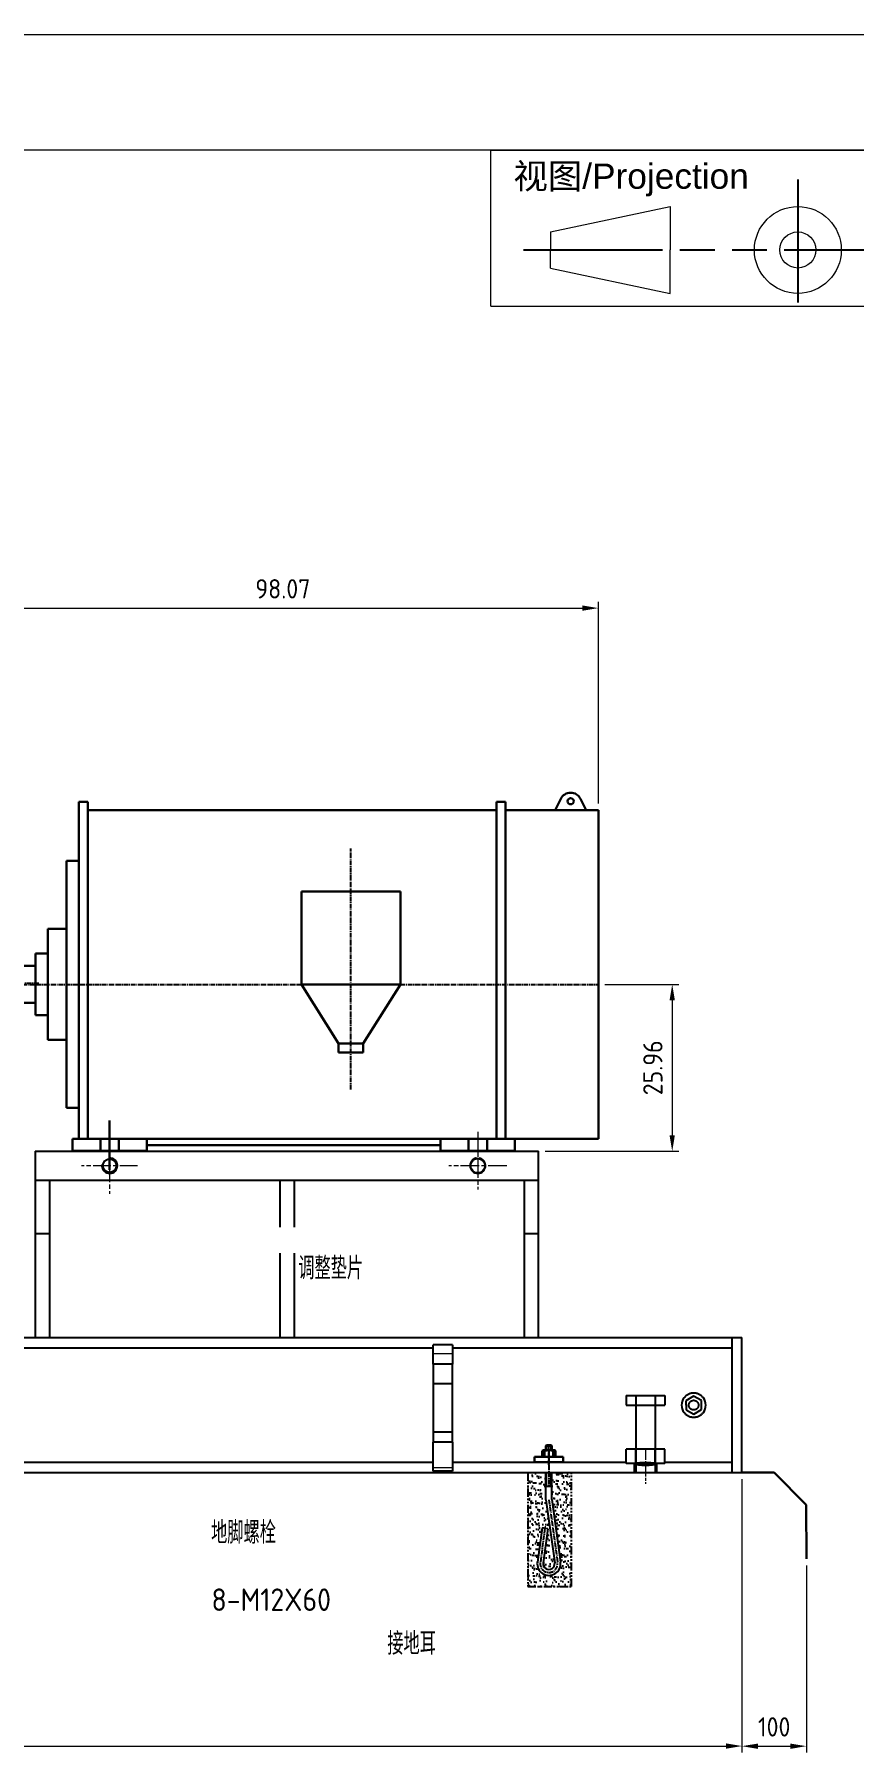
# Model space of a CAD drawing. Header units: millimetres. Extents: x 1235 to 3468, y -658 to 307.
# Drawn here: x 2965.1 to 3092.5, y -390.8 to -123.5 of the extents above; entities that cross this region are included whole.
import ezdxf

# ---------------------------------------------------------------- set-up
doc = ezdxf.new("R2010")
doc.units = ezdxf.units.MM
for name, pattern in [('AM_ISO09W050', [22.5, 12, -1.5, 3, -1.5, 3, -1.5]), ('CENTRE', [1.125, 0.75, -0.125, 0.125, -0.125]), ('CHAIN', [0.3543, 0.2362, -0.0295, 0.0591, -0.0295]), ('DASHED', [0.75, 0.5, -0.25]), ('K', [2.5, 1.25, -0.25, 0.25, -0.25, 0.25, -0.25]), ('SOLID_THICK', [0]), ('SOLID_THIN', [0])]:
    doc.linetypes.add(name, pattern=pattern)
doc.layers.get('0').update_dxf_attribs({"color": 255, "lineweight": 30})
doc.layers.get('Defpoints').update_dxf_attribs({"color": 255})
for name, color, linetype in [('02', 1, 'Continuous'), ('07', 6, 'K'), ('11', 3, 'Continuous')]:
    doc.layers.add(name, color=color, linetype=linetype)
for name, color, linetype, lineweight in [('AM_0', 7, 'Continuous', 30), ('AM_5', 90, 'Continuous', 20), ('AM_7', 4, 'AM_ISO09W050', 25), ('AM_BOR', 7, 'Continuous', 50), ('Visible Narrow (ISO)-1', 7, 'Continuous', 25), ('中心标记 (ISO)', 7, 'Continuous', 18), ('中心线 (ISO)', 7, 'Continuous', 18), ('可见 (ISO)', 7, 'Continuous', 25), ('隐藏 (ISO)', 7, 'DASHED', 25), ('隐藏窄的 (ISO)', 7, 'DASHED', 18)]:
    doc.layers.add(name, color=color, linetype=linetype, lineweight=lineweight)
doc.styles.get("Standard").update_dxf_attribs({"font": 'ISOCP.SHX', "bigfont": 'gbcbig.shx'})
doc.styles.add('Sulzer', font='arial.ttf', dxfattribs={"height": 4})
doc.dimstyles.new('AM_ISO$0', dxfattribs={"dimtxt": 3, "dimasz": 2.5, "dimexe": 1, "dimexo": 1, "dimgap": 1.5, "dimtad": 1, "dimdsep": 46, "dimtxsty": 'Standard', "dimcen": 0, "dimclrd": 256, "dimclre": 256, "dimclrt": 2, "dimadec": 0, "dimazin": 2, "dimtp": 0.1, "dimtm": 0.1, "dimtfac": 0.71, "dimtmove": 0, "dimatfit": 3, "dimfxl": 1, "dimlwd": -1, "dimlwe": -1, "dimarcsym": 1})

# ---------------------------------------------------------------- blocks, each defined once
blk = doc.blocks.new('sulzer_ga')
blk.add_line((410, 287), (10, 287))
at = {"layer": 'AM_BOR', "color": 1, "lineweight": 15}
blk.add_line((0, 297), (420, 297), dxfattribs=at)
blk = doc.blocks.new('sulzer_GA_title_图面信息')
at = {"color": 1}
for p, q in [((-145, -13.5), (-145, 0)), ((-110, -13.5), (-110, 0))]:
    blk.add_line(p, q, dxfattribs=at)
at = {"layer": 'AM_5'}
for p, q in [((-145, 0), (0, 0)), ((0, 0), (0, -13.5)), ((-110, -13.5), (-110, 0)), ((-75, -13.5), (-75, 0)), ((-55, -13.5), (-55, 0)), ((-35, -13.5), (-35, 0)), ((-139.84, -7.07), (-129.51, -4.88)), ((-129.51, -4.88), (-129.51, -8.63)), ((-35, -4.5), (0, -4.5)), ((-139.84, -7.07), (-139.84, -8.63)), ((-139.84, -10.19), (-139.84, -8.63)), ((-129.51, -12.38), (-129.51, -8.63)), ((-139.84, -10.19), (-129.51, -12.38)), ((-55, -9), (-35, -9)), ((-145, -13.5), (0, -13.5))]:
    blk.add_line(p, q, dxfattribs=at)
for radius in [3.75, 1.56]:
    blk.add_circle((-118.48, -8.63), radius, dxfattribs=at)
at = {"layer": 'AM_7'}
for p, q in [((-118.48, -2.53), (-118.48, -13.18)), ((-142.16, -8.63), (-111.59, -8.63))]:
    blk.add_line(p, q, dxfattribs=at)
at = {"layer": 'AM_BOR', "color": 1, "lineweight": 15, "style": 'Sulzer'}
for s, height, p in [('视图/Projection ', 2.1792, (-143.04, -3.34)), ('无特殊说明尺寸为：毫米 ', 2.1792, (-109.48, -3.34)), ('页码', 2.179, (-48.52, -3.34)), ('该外形图号/GA dwg No.', 2.1792, (-33.75, -3.25)), ('无比例尺', 2.615, (-71.85, -5.59)), ('UNLESS SPECIFIED ', 2.1792, (-109.48, -7.3)), ('Page No.', 2.179, (-50.23, -7.66)), ('DIMENSIONS: MM', 2.1792, (-109.48, -10.85)), (' NO SCALE', 2.179, (-73.15, -10.86))]:
    blk.add_text(s, height=height, dxfattribs=at).set_placement(p)
at = {"layer": 'AM_BOR', "color": 2, "lineweight": 15, "style": 'Sulzer'}
for tag, p in [('外形图图号', (-32.6, -11.07)), ('页码', (-48.9, -12.59))]:
    blk.add_attdef(tag, p, '', height=2.61, dxfattribs=at)
blk = doc.blocks.new('*D185')
at = {"layer": 'AM_5', "transparency": 16777216}
for p, q in [((2775.1, -348.2), (2775.1, -390.73)), ((3075.1, -348.2), (3075.1, -390.73)), ((2777.6, -389.73), (3072.6, -389.73))]:
    blk.add_line(p, q, dxfattribs=at)
for points in [[(2777.6, -389.31), (2777.6, -390.15), (2775.1, -389.73)], [(3072.6, -389.31), (3072.6, -390.15), (3075.1, -389.73)]]:
    blk.add_solid(points, dxfattribs=at)
at = {"layer": 'Defpoints', "color": 0, "transparency": 16777216}
for p in [(2775.1, -347.2), (3075.1, -347.2), (3075.1, -389.73)]:
    blk.add_point(p, dxfattribs=at)
at = {"layer": 'AM_5', "color": 2, "transparency": 16777216, "insert": (2923.06, -386.73), "char_height": 3, "attachment_point": 5}
blk.add_mtext('300', dxfattribs=at)
blk = doc.blocks.new('*D191')
at = {"layer": 'AM_5', "transparency": 16777216}
for p, q in [((2954.73, -260.77), (2954.73, -211.74)), ((2957.23, -212.74), (3050.3, -212.74)), ((3052.8, -243.15), (3052.8, -211.74))]:
    blk.add_line(p, q, dxfattribs=at)
for points in [[(2957.23, -212.33), (2957.23, -213.16), (2954.73, -212.74)], [(3050.3, -212.33), (3050.3, -213.16), (3052.8, -212.74)]]:
    blk.add_solid(points, dxfattribs=at)
at = {"layer": 'Defpoints', "color": 0, "transparency": 16777216}
for p in [(3052.8, -212.74), (3052.8, -244.15), (2954.73, -261.77)]:
    blk.add_point(p, dxfattribs=at)
at = {"layer": 'AM_5', "color": 2, "transparency": 16777216, "insert": (3003.76, -209.74), "char_height": 3, "attachment_point": 5}
blk.add_mtext('98.07', dxfattribs=at)
blk = doc.blocks.new('*D194')
at = {"layer": 'AM_5', "transparency": 16777216}
for p, q in [((3053.8, -271.26), (3065.27, -271.26)), ((3064.27, -273.76), (3064.27, -294.72)), ((3044.5, -297.22), (3065.27, -297.22))]:
    blk.add_line(p, q, dxfattribs=at)
for points in [[(3063.85, -273.76), (3064.68, -273.76), (3064.27, -271.26)], [(3063.85, -294.72), (3064.68, -294.72), (3064.27, -297.22)]]:
    blk.add_solid(points, dxfattribs=at)
at = {"layer": 'Defpoints', "color": 0, "transparency": 16777216}
for p in [(3052.8, -271.26), (3043.5, -297.22), (3064.27, -297.22)]:
    blk.add_point(p, dxfattribs=at)
at = {"layer": 'AM_5', "color": 2, "transparency": 16777216, "insert": (3061.26, -284.24), "char_height": 3, "attachment_point": 5, "rotation": 90}
blk.add_mtext('25.96', dxfattribs=at)
blk = doc.blocks.new('*D202')
at = {"layer": 'AM_5', "transparency": 16777216}
for p, q in [((3075.1, -348.2), (3075.1, -390.75)), ((3085.11, -361.63), (3085.11, -390.75)), ((3077.6, -389.75), (3082.61, -389.75))]:
    blk.add_line(p, q, dxfattribs=at)
for points in [[(3077.6, -389.34), (3077.6, -390.17), (3075.1, -389.75)], [(3082.61, -389.34), (3082.61, -390.17), (3085.11, -389.75)]]:
    blk.add_solid(points, dxfattribs=at)
at = {"layer": 'Defpoints', "color": 0, "transparency": 16777216}
for p in [(3075.1, -347.2), (3085.11, -360.63), (3085.11, -389.75)]:
    blk.add_point(p, dxfattribs=at)
at = {"layer": 'AM_5', "color": 2, "transparency": 16777216, "insert": (3080.11, -386.75), "char_height": 3, "attachment_point": 5}
blk.add_mtext('100', dxfattribs=at)

msp = doc.modelspace()

# ---------------------------------------------------------------- hatches: boundary and pattern name
at = {"layer": '11', "linetype": 'SOLID_THIN'}
h = msp.add_hatch(dxfattribs=at)
h.set_pattern_fill('AR-SAND', color=172, scale=0.6, angle=135.00072, style=0)
h.set_pattern_definition([(97.50144, (2991.8176, -488.113), (0.844188, 0.7907775), [0, -0.912, 0, -1.02, 0, -0.975]), (127.5014, (2991.8176, -488.113), (0.446434, 1.948199), [0, -0.492, 0, -0.822, 0, -0.315]), (167.50144, (2992.5556, -488.1129), (-1.318851, 1.323586), [0, -0.3, 0, -1.08, 0, -1.41]), (177.5014, (2992.5556, -488.113), (-0.903067, 1.647735), [0, -0.15, 0, -0.708, 0, -0.81])])
h.paths.add_polyline_path([(3046, -361.249, -1.1469092), (3044.208, -361.249), (3044.939, -355.928), (3044.043, -355.805), (3043.311, -361.126, 1.1469092), (3046.897, -361.126), (3045.556, -351.378), (3045.556, -347.221), (3048.607, -347.221), (3048.608, -364.919), (3041.822, -364.919), (3041.821, -347.221), (3044.651, -347.221), (3044.651, -351.44)])

# ---------------------------------------------------------------- linework, layer by layer
for p, q in [((3042.885, -344.744), (3047.322, -344.744)), ((3042.885, -344.744), (3042.885, -345.577)), ((3044.058, -343.81), (3044.058, -344.744)), ((3044.233, -343.717), (3045.966, -343.717)), ((3044.429, -343.81), (3044.429, -344.744)), ((3044.651, -343.039), (3044.747, -342.944)), ((3044.651, -343.039), (3045.556, -343.039)), ((3044.651, -343.717), (3044.651, -343.039)), ((3044.747, -342.944), (3045.461, -342.944)), ((3045.556, -343.039), (3045.461, -342.944)), ((3045.556, -343.717), (3045.556, -343.039)), ((3045.778, -343.81), (3045.778, -344.744)), ((3046.15, -343.81), (3046.15, -344.744)), ((3047.322, -344.744), (3047.322, -345.134))]:
    msp.add_line(p, q)
for centre, radius, start, end in [((3044.243, -343.948), 0.231, 36.65071, 143.35217), ((3045.104, -346.208), 2.491, 74.29101, 105.71187), ((3045.964, -343.948), 0.232, 36.75204, 143.25084)]:
    msp.add_arc(centre, radius, start, end)
at = {"layer": '02'}
for p, q in [((3044.752, -343.717), (3044.752, -342.944)), ((3045.455, -343.717), (3045.455, -342.944)), ((3044.651, -351.44), (3044.651, -347.221)), ((3044.753, -349.284), (3044.753, -347.221)), ((3045.455, -349.284), (3045.455, -347.221)), ((3045.556, -351.378), (3045.556, -347.221)), ((3044.651, -349.284), (3045.556, -349.284)), ((3044.651, -351.44), (3046, -361.249)), ((3045.556, -351.378), (3046.897, -361.126)), ((3044.043, -355.805), (3043.311, -361.126)), ((3044.939, -355.928), (3044.043, -355.805)), ((3044.939, -355.928), (3044.208, -361.249))]:
    msp.add_line(p, q, dxfattribs=at)
for radius in [1.81, 0.905]:
    msp.add_arc((3045.104, -361.372), radius, 172.17234, 7.83054, dxfattribs=at)
at = {"layer": '07'}
msp.add_lwpolyline([(3048.607, -347.221), (3041.821, -347.221), (3041.822, -364.919), (3048.608, -364.919)], close=True, dxfattribs=at)
at = {"layer": '11', "color": 172, "linetype": 'CENTRE'}
for p, q in [((3014.341, -287.603), (3014.341, -250.107)), ((2965.82, -271.121), (2916.432, -271.121)), ((2962.125, -271.258), (3006.649, -271.258)), ((3022.032, -271.258), (3052.798, -271.258)), ((3045.104, -345.998), (3045.104, -343.061)), ((3045.104, -343.791), (3045.104, -349.266)), ((3045.104, -351.409), (3046.449, -361.187)), ((3044.491, -355.867), (3043.76, -361.187))]:
    msp.add_line(p, q, dxfattribs=at)
msp.add_arc((3045.104, -361.372), 1.357, 172.17234, 7.83054, dxfattribs=at)
at = {"layer": 'AM_0', "color": 7, "linetype": 'SOLID_THICK'}
for p, q in [((2972.037, -295.294), (2972.037, -242.896)), ((2972.037, -242.896), (2973.479, -242.896)), ((2973.479, -295.294), (2973.479, -242.896)), ((3036.935, -242.896), (3038.377, -242.896)), ((3036.935, -295.294), (3036.935, -242.896)), ((3038.377, -295.294), (3038.377, -242.896)), ((3046.941, -242.4), (3046.068, -244.146)), ((3050.875, -244.146), (3050.002, -242.4)), ((2973.479, -244.146), (3036.935, -244.146)), ((3038.377, -244.146), (3052.798, -244.146)), ((3052.798, -295.294), (3052.798, -244.146)), ((2970.114, -271.258), (2970.114, -252.03)), ((2970.114, -252.03), (2972.037, -252.03)), ((3006.649, -256.837), (3022.032, -256.837)), ((3006.649, -271.258), (3006.649, -256.837)), ((3022.032, -256.837), (3022.032, -271.258)), ((2967.23, -262.605), (2970.114, -262.605)), ((2967.23, -271.258), (2967.23, -262.605)), ((2965.307, -271.258), (2965.307, -266.451)), ((2965.307, -266.451), (2967.23, -266.451)), ((2962.125, -268.374), (2965.307, -268.374)), ((2965.307, -271.258), (2965.307, -276.066)), ((2967.23, -271.258), (2967.23, -279.911)), ((2970.114, -271.258), (2970.114, -290.487)), ((3022.032, -271.258), (3006.649, -271.258)), ((3022.032, -271.258), (3006.649, -271.258)), ((3006.649, -271.258), (3012.418, -280.465)), ((3016.263, -280.465), (3022.032, -271.258)), ((2962.125, -274.143), (2965.307, -274.143)), ((2965.307, -276.066), (2967.23, -276.066)), ((2967.23, -279.911), (2970.114, -279.911)), ((3012.418, -281.834), (3012.418, -280.465)), ((3012.418, -280.465), (3016.263, -280.465)), ((3016.263, -280.465), (3016.263, -281.834)), ((3016.263, -281.834), (3012.418, -281.834)), ((2970.114, -290.487), (2972.037, -290.487)), ((2976.844, -300.102), (2976.844, -292.41)), ((3052.798, -295.294), (2971.076, -295.294)), ((2971.076, -295.294), (2971.076, -297.217)), ((2975.402, -295.352), (2975.402, -297.217)), ((2978.287, -297.217), (2978.287, -295.294)), ((2982.613, -297.217), (2982.613, -295.294)), ((3028.282, -296.256), (2982.613, -296.256)), ((3028.282, -297.217), (3028.282, -295.294)), ((3032.608, -295.352), (3032.608, -297.217)), ((3035.492, -297.217), (3035.492, -295.294)), ((3039.819, -297.217), (3039.819, -295.294)), ((2982.613, -297.217), (2971.076, -297.217)), ((3039.819, -297.217), (3028.282, -297.217)), ((3039.819, -297.217), (3028.282, -297.217))]:
    msp.add_line(p, q, dxfattribs=at)
at = {"layer": 'AM_0'}
for p, q in [((3042.885, -345.577), (3047.322, -345.577)), ((3047.322, -345.577), (3047.322, -345.134)), ((3075.104, -347.204), (3080.104, -347.201)), ((3080.104, -347.201), (3085.107, -352.198)), ((3085.107, -352.198), (3085.112, -360.626))]:
    msp.add_line(p, q, dxfattribs=at)
at = {"layer": 'AM_0', "color": 7, "linetype": 'SOLID_THICK'}
msp.add_circle((3048.472, -242.773), 0.481, dxfattribs=at)
msp.add_arc((3048.472, -243.165), 1.711, 26.56505, 153.43495, dxfattribs=at)
at = {"layer": 'AM_5'}
for p, q in [((2971.076, -297.067), (2982.613, -297.067)), ((2971.076, -297.117), (2982.613, -297.117)), ((2971.076, -297.167), (2982.613, -297.167)), ((2971.076, -297.217), (2982.613, -297.217)), ((3028.282, -297.067), (3039.819, -297.067)), ((3028.282, -297.117), (3039.819, -297.117)), ((3028.282, -297.167), (3039.819, -297.167)), ((3028.282, -297.217), (3039.819, -297.217))]:
    msp.add_line(p, q, dxfattribs=at)
at = {"layer": 'Visible Narrow (ISO)-1'}
for p, q in [((3027.104, -327.83), (2794.604, -327.83)), ((3073.604, -327.83), (3030.104, -327.83)), ((3057.104, -327.83), (3030.104, -327.83)), ((3030.104, -330.331), (3027.104, -330.331)), ((3030.104, -342.481), (3027.104, -342.481)), ((2883.105, -345.577), (2988.105, -345.577)), ((2988.105, -345.577), (3027.104, -345.577)), ((3030.104, -345.577), (3057.104, -345.577)), ((3030.104, -345.577), (3057.103, -345.577)), ((3063.105, -345.577), (3073.604, -345.577))]:
    msp.add_line(p, q, dxfattribs=at)
for centre in [(2976.844, -299.467), (3034.05, -299.467)]:
    msp.add_arc(centre, 1.2, 170, 80, dxfattribs=at)
at = {"layer": '中心标记 (ISO)', "linetype": 'CHAIN', "ltscale": 11.718087}
for p, q in [((2976.844, -295.117), (2976.844, -303.817)), ((2981.194, -299.467), (2972.494, -299.467))]:
    msp.add_line(p, q, dxfattribs=at)
at = {"layer": '中心标记 (ISO)', "linetype": 'CHAIN', "ltscale": 12.136665}
for p, q in [((3034.05, -294.176), (3034.05, -303.187)), ((3038.556, -299.467), (3029.545, -299.467))]:
    msp.add_line(p, q, dxfattribs=at)
at = {"layer": '中心线 (ISO)', "linetype": 'CHAIN', "ltscale": 7.374465}
msp.add_line((3060.104, -343.46), (3060.104, -348.935), dxfattribs=at)
at = {"layer": '可见 (ISO)'}
for p, q in [((2965.294, -297.217), (2965.294, -309.985)), ((2965.294, -297.217), (3043.5, -297.217)), ((3043.5, -309.985), (3043.5, -297.217)), ((2965.294, -301.717), (3043.5, -301.717)), ((2967.544, -309.985), (2967.544, -301.717)), ((3003.307, -301.717), (3003.307, -309.034)), ((3005.557, -309.034), (3005.557, -301.717)), ((3041.25, -301.717), (3041.25, -309.985)), ((2965.294, -309.985), (2967.544, -309.985)), ((2965.294, -309.985), (2965.294, -326.204)), ((2967.544, -326.204), (2967.544, -309.985)), ((3041.25, -309.985), (3043.5, -309.985)), ((3041.25, -309.985), (3041.25, -326.204)), ((3043.5, -326.204), (3043.5, -309.985)), ((3003.307, -313.056), (3003.307, -326.204)), ((3005.557, -326.204), (3005.557, -313.056)), ((2775.104, -326.204), (3075.104, -326.204)), ((3030.104, -327.331), (3027.104, -327.331)), ((3027.104, -330.331), (3027.104, -327.331)), ((3030.104, -327.331), (3030.104, -330.331)), ((3073.604, -326.535), (3073.604, -326.204)), ((3073.604, -326.204), (3075.104, -326.204)), ((3073.604, -347.204), (3073.604, -326.204)), ((3075.104, -347.204), (3075.104, -326.204)), ((3027.104, -330.331), (3027.104, -342.481)), ((3030.104, -342.481), (3030.104, -330.331)), ((3057.103, -335.204), (3057.103, -336.704)), ((3057.103, -335.204), (3058.603, -335.204)), ((3057.103, -336.704), (3058.603, -336.704)), ((3058.603, -335.204), (3058.603, -336.704)), ((3058.603, -335.204), (3061.604, -335.204)), ((3058.603, -336.704), (3061.604, -336.704)), ((3058.604, -336.704), (3058.604, -343.529)), ((3061.604, -335.204), (3061.604, -336.704)), ((3061.604, -335.204), (3063.104, -335.204)), ((3061.604, -336.704), (3063.104, -336.704)), ((3061.604, -336.704), (3061.604, -343.529)), ((3063.104, -335.204), (3063.104, -336.704)), ((3027.104, -346.981), (3027.104, -342.481)), ((3030.104, -342.481), (3030.104, -346.981)), ((3058.603, -343.529), (3057.103, -343.529)), ((3057.103, -345.779), (3057.103, -343.529)), ((3061.604, -343.529), (3058.603, -343.529)), ((3058.603, -345.779), (3058.603, -343.529)), ((3061.604, -345.779), (3061.604, -343.529)), ((3063.105, -343.529), (3061.604, -343.529)), ((3063.105, -345.779), (3063.105, -343.529)), ((2775.104, -347.204), (3075.104, -347.204)), ((3030.104, -346.981), (3027.104, -346.981)), ((3058.603, -345.779), (3057.103, -345.779)), ((3061.604, -345.779), (3058.603, -345.779)), ((3058.604, -345.779), (3058.604, -345.939)), ((3063.105, -345.779), (3061.604, -345.779)), ((3061.604, -345.779), (3061.604, -345.939)), ((3073.604, -347.204), (3073.604, -346.873)), ((3073.604, -347.204), (3075.104, -347.204))]:
    msp.add_line(p, q, dxfattribs=at)
for centre, radius in [((2976.844, -299.467), 1.038), ((3034.05, -299.467), 1.119)]:
    msp.add_circle(centre, radius, dxfattribs=at)
for start, end in [(143.1301, 216.8699), (323.1301, 36.8699)]:
    msp.add_arc((3067.604, -336.704), 1.875, start, end, dxfattribs=at)
msp.add_ellipse((3060.104, -345.854), major_axis=(1.725, 0), ratio=0.0998133, start_param=2.6917958, end_param=6.7329822, dxfattribs=at)
at = {"layer": '隐藏 (ISO)', "ltscale": 6.926069}
for p, q in [((3030.104, -333.406), (3027.104, -333.406)), ((3030.104, -340.906), (3027.104, -340.906))]:
    msp.add_line(p, q, dxfattribs=at)
at = {"layer": '隐藏 (ISO)', "ltscale": 3.198961}
for p, q in [((3067.586, -335.318), (3066.395, -336.027)), ((3066.395, -336.027), (3066.413, -337.412)), ((3068.795, -335.995), (3067.586, -335.318)), ((3068.813, -337.381), (3068.795, -335.995)), ((3066.413, -337.412), (3067.622, -338.089)), ((3067.622, -338.089), (3068.813, -337.381))]:
    msp.add_line(p, q, dxfattribs=at)
at = {"layer": '隐藏 (ISO)', "ltscale": 5.194527}
for p, q in [((3058.604, -345.779), (3058.604, -343.529)), ((3058.604, -343.529), (3058.604, -345.779)), ((3061.604, -345.779), (3061.604, -343.529)), ((3061.604, -343.529), (3061.604, -345.779))]:
    msp.add_line(p, q, dxfattribs=at)
at = {"layer": '隐藏 (ISO)', "ltscale": 3.117}
for p, q in [((3058.379, -345.854), (3058.379, -347.204)), ((3061.829, -345.854), (3061.829, -347.204))]:
    msp.add_line(p, q, dxfattribs=at)
at = {"layer": '隐藏 (ISO)', "ltscale": 2.920702}
for p, q in [((3058.604, -345.939), (3058.604, -347.204)), ((3061.604, -345.939), (3061.604, -347.204))]:
    msp.add_line(p, q, dxfattribs=at)
at = {"layer": '隐藏 (ISO)', "ltscale": 19.343931}
msp.add_circle((2976.844, -299.467), 1.05, dxfattribs=at)
at = {"layer": '隐藏 (ISO)', "ltscale": 13.817094}
msp.add_circle((3067.604, -336.704), 0.75, dxfattribs=at)
at = {"layer": '隐藏 (ISO)', "ltscale": 3.384665}
msp.add_arc((3034.05, -299.467), 1.2, 100, 170, dxfattribs=at)
at = {"layer": '隐藏 (ISO)', "ltscale": 8.028154}
for start, end in [(36.8699, 143.1301), (216.8699, 323.1301)]:
    msp.add_arc((3067.604, -336.704), 1.875, start, end, dxfattribs=at)
at = {"layer": '隐藏 (ISO)', "ltscale": 8.943219}
msp.add_ellipse((3060.104, -345.854), major_axis=(1.725, 0), ratio=0.0998133, start_param=0.4497969, end_param=2.6917958, dxfattribs=at)
at = {"layer": '隐藏窄的 (ISO)', "ltscale": 6.926069}
for p, q in [((3030.104, -328.725), (3027.104, -328.725)), ((3030.104, -346.483), (3027.104, -346.483)), ((3027.104, -346.873), (3030.104, -346.873))]:
    msp.add_line(p, q, dxfattribs=at)

# ---------------------------------------------------------------- block references
at = {"layer": 'AM_5', "xscale": 1.8, "yscale": 1.8, "zscale": 1.8}
msp.add_blockref('sulzer_ga', (2712.055, -658.104), dxfattribs=at)
msp.add_blockref('sulzer_GA_title_图面信息', (3297.055, -141.504), dxfattribs=at).add_auto_attribs({'页码': '1 of  1'})

# ---------------------------------------------------------------- texts
at = {"layer": 'AM_5', "color": 2, "char_height": 3.5, "attachment_point": 7}
for s, insert in [('调整垫片', (3006.149, -317.152)), ('地脚螺栓', (2992.607, -358.267)), ('8-M12X60', (2992.669, -368.715)), ('接地耳 ', (3019.99, -375.536))]:
    msp.add_mtext(s, dxfattribs=dict(at, insert=insert))

# ---------------------------------------------------------------- dimensions: what is measured, and where the dimension line sits
at = {"layer": 'AM_5'}
dim = msp.add_linear_dim(base=(3052.798, -212.744), p1=(2954.731, -261.772), p2=(3052.798, -244.146), dimstyle='AM_ISO$0', override={"dimtmove": 1}, dxfattribs=at)
dim.commit()
dim.dimension.update_dxf_attribs({"geometry": '*D191', "text_midpoint": (3003.765, -209.744)})
dim = msp.add_linear_dim(base=(3064.265, -297.217), p1=(3052.798, -271.258), p2=(3043.5, -297.217), angle=90, dimstyle='AM_ISO$0', dxfattribs=at)
dim.commit()
dim.dimension.update_dxf_attribs({"geometry": '*D194', "text_midpoint": (3061.265, -284.238)})
dim = msp.add_linear_dim(base=(3075.104, -389.731), p1=(2775.104, -347.204), p2=(3075.104, -347.204), dimstyle='AM_ISO$0', dxfattribs=at)
dim.commit()
dim.dimension.update_dxf_attribs({"geometry": '*D185', "text_midpoint": (2923.063, -389.731), "dimtype": 160})
dim = msp.add_linear_dim(base=(3085.112, -389.754), p1=(3075.104, -347.204), p2=(3085.112, -360.626), text='100', dimstyle='AM_ISO$0', dxfattribs=at)
dim.commit()
dim.dimension.update_dxf_attribs({"geometry": '*D202', "text_midpoint": (3080.108, -386.754)})

doc.saveas('drawing.dxf')
